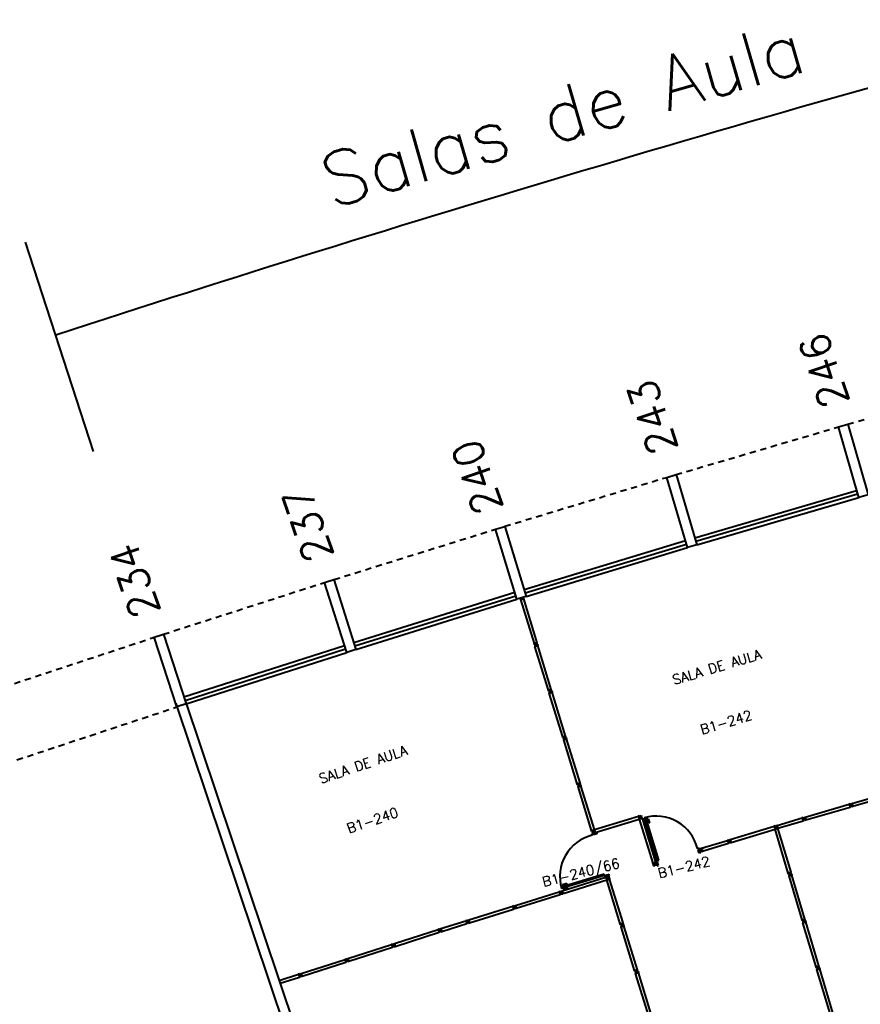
# Model space of a CAD drawing. Header units: millimetres. Extents: x 2958 to 3256, y 1036 to 1150.
# Drawn here: x 2976.34 to 2993.54, y 1112.24 to 1132.39 of the extents above; entities that cross this region are included whole.
import ezdxf

# ---------------------------------------------------------------- set-up
doc = ezdxf.new("R2010")
doc.units = ezdxf.units.MM
doc.linetypes.add('HIDDEN2', pattern=[0.1875, 0.125, -0.0625])
for name, color, linetype in [('ALV', 2, 'Continuous'), ('DIV', 2, 'Continuous'), ('ESQ', 1, 'Continuous'), ('ESTR', 3, 'Continuous'), ('NOPILAR1', 2, 'Continuous'), ('PROJ', 1, 'HIDDEN2'), ('TEXTO', 2, 'Continuous'), ('TEXTO-ENDEREÇO', 2, 'Continuous'), ('USO1', 2, 'Continuous')]:
    doc.layers.add(name, color=color, linetype=linetype)
doc.styles.add('1', font='romans.shx')
doc.styles.add('NOPILAR', font='simplex.shx', dxfattribs={"height": 0.6})
doc.styles.add('UNB-100', font='simplex.shx', dxfattribs={"height": 0.2})
doc.styles.add('UNB-100-1', font='simplex.shx', dxfattribs={"height": 0.2})

# ---------------------------------------------------------------- blocks, each defined once
blk = doc.blocks.new('PILAR-SLC')
blk.add_lwpolyline([(0.2, 0), (0.2, -1.5), (0, -1.5), (0, 0)], close=True)
blk = doc.blocks.new('DIVMT-SLC')
for p, q in [((-0.03, 0.03), (-0.03, 0.006)), ((-0.008, 0.03), (-0.03, 0.03)), ((-0.0185, 0.006), (-0.03, 0.006)), ((-0.0185, -0.006), (-0.0185, 0.006)), ((-0.008, 0.03), (-0.008, 0.02)), ((-0.008, 0.02), (0.008, 0.02)), ((-0.0051, 0), (0.0051, 0)), ((0.0051, 0), (-0.0051, 0)), ((-0.0051, 0), (0.0051, 0)), ((0, -0.0051), (0, 0.0051)), ((0, 0.0051), (0, -0.0051)), ((0.008, 0.03), (0.008, 0.02)), ((0.008, 0.03), (0.03, 0.03)), ((0.0205, 0.006), (0.03, 0.006)), ((0.0205, -0.006), (0.0205, 0.006)), ((0.0205, 0.006), (0.0205, -0.006)), ((0.0205, 0.006), (0.03, 0.006)), ((0.97, 0.03), (0.03, 0.03)), ((0.03, 0.006), (0.03, 0.03)), ((0.03, -0.03), (0.03, 0.03)), ((0.03, -0.005), (0.03, 0.005)), ((0.97, -0.03), (0.97, 0.03)), ((0.97, 0.03), (0.97, 0.009)), ((0.97, 0.009), (0.97, 0.027)), ((0.9795, 0.006), (0.97, 0.006)), ((0.97, -0.005), (0.97, 0.005)), ((0.9795, 0.006), (0.9795, -0.006)), ((1.0051, 0), (0.9949, 0)), ((1, 0.0051), (1, -0.0051)), ((-0.0185, -0.006), (-0.03, -0.006)), ((-0.03, -0.03), (-0.03, -0.006)), ((-0.008, -0.03), (-0.03, -0.03)), ((-0.008, -0.03), (-0.008, -0.02)), ((-0.008, -0.02), (0.008, -0.02)), ((0.008, -0.03), (0.008, -0.02)), ((0.008, -0.03), (0.03, -0.03)), ((0.0205, -0.006), (0.03, -0.006)), ((0.0205, -0.006), (0.03, -0.006)), ((0.03, -0.006), (0.03, -0.03)), ((0.97, -0.03), (0.03, -0.03)), ((0.9795, -0.006), (0.97, -0.006)), ((0.97, -0.009), (0.97, -0.027))]:
    blk.add_line(p, q)
blk = doc.blocks.new('DIV-SLC')
for p, q in [((-0.0051, 0), (0.0051, 0)), ((0, -0.0051), (0, 0.0051)), ((0.0205, 0.006), (0.03, 0.006)), ((0.0205, -0.006), (0.0205, 0.006)), ((0.03, 0.03), (0.97, 0.03)), ((0.03, 0.03), (0.03, -0.03)), ((0.03, 0.009), (0.03, 0.027)), ((0.03, 0.005), (0.03, -0.005)), ((0.97, 0.03), (0.97, -0.03)), ((0.9795, 0.006), (0.97, 0.006)), ((0.97, 0.005), (0.97, -0.005)), ((0.9795, -0.006), (0.9795, 0.006)), ((1.0051, 0), (0.9949, 0)), ((0.9949, 0), (1.0051, 0)), ((1, -0.0051), (1, 0.0051)), ((0.0205, -0.006), (0.03, -0.006)), ((0.03, -0.03), (0.03, -0.009)), ((0.03, -0.009), (0.03, -0.027)), ((0.03, -0.03), (0.97, -0.03)), ((0.9795, -0.006), (0.97, -0.006))]:
    blk.add_line(p, q)
blk = doc.blocks.new('MTINI-SLC')
for p, q in [((-0.03, 0.008), (-0.03, 0.03)), ((0.03, 0.03), (-0.03, 0.03)), ((-0.03, 0.008), (-0.02, 0.008)), ((-0.009, 0.03), (-0.027, 0.03)), ((-0.02, 0.008), (-0.02, 0)), ((-0.001, 0), (-0.02, 0)), ((-0.006, 0.02), (-0.006, 0.03)), ((-0.006, 0.023), (-0.006, 0.027)), ((-0.006, 0.02), (0.006, 0.02)), ((0.005, 0.03), (-0.005, 0.03)), ((0.005, 0), (-0.005, 0)), ((0.004, 0.02), (-0.004, 0.02)), ((0.02, 0), (-0.001, 0)), ((0, -0.005), (0, 0.005)), ((0.006, 0.02), (0.006, 0.03)), ((0.006, 0.023), (0.006, 0.027)), ((0.009, 0.03), (0.027, 0.03)), ((0.03, 0.008), (0.02, 0.008)), ((0.02, 0), (0.02, 0.008)), ((0.03, 0.008), (0.03, 0.03))]:
    blk.add_line(p, q)
blk = doc.blocks.new('PDV2E-SLC')
at = {"layer": 'DIV', "color": 1}
for p, q in [((0.023, 0.925), (0.063, 0.925)), ((0.023, 0.925), (0.023, 0.835)), ((0.033, 0.835), (0.023, 0.835)), ((0.033, 0.915), (0.063, 0.915)), ((0.033, 0.915), (0.033, 0.835)), ((0.138, 0.925), (0.097, 0.925)), ((0.128, 0.915), (0.097, 0.915)), ((0.128, 0.915), (0.128, 0.835)), ((0.128, 0.835), (0.137, 0.835)), ((0.138, 0.925), (0.138, 0.835))]:
    blk.add_line(p, q, dxfattribs=at)
at = {"layer": 'DIV'}
for p, q in [((0.065, 0.05), (0.065, 0.965)), ((0.095, 0.965), (0.065, 0.965)), ((0.095, 0.05), (0.095, 0.965)), ((0.049, 0.05), (0.029, 0.05)), ((0.029, 0.05), (0.029, 0.035)), ((0.029, 0.035), (0.029, -0.035)), ((0.049, 0.02), (0.049, 0.05)), ((0.049, 0.02), (0.059, 0.02)), ((0.059, -0.05), (0.059, 0.02)), ((0.065, 0.05), (0.095, 0.05)), ((0.928, -0.05), (0.928, 0.02)), ((0.938, 0.02), (0.928, 0.02)), ((0.938, 0.05), (0.958, 0.05)), ((0.938, 0.02), (0.938, 0.05)), ((0.958, 0.05), (0.958, 0.035)), ((0.958, 0.035), (0.958, -0.035)), ((0.029, -0.035), (0.029, -0.05)), ((0.029, -0.05), (0.059, -0.05)), ((0.958, -0.05), (0.928, -0.05)), ((0.958, -0.035), (0.958, -0.05))]:
    blk.add_line(p, q, dxfattribs=at)
at = {"layer": 'DIV', "color": 1}
blk.add_arc((0.062, 0.1), 0.865, 356.6786, 90, dxfattribs=at)
blk = doc.blocks.new('MTT-SLC')
for p, q in [((-0.008, 0.03), (-0.03, 0.03)), ((-0.03, 0.03), (-0.03, 0.006)), ((-0.0185, 0.006), (-0.03, 0.006)), ((-0.0185, -0.006), (-0.0185, 0.006)), ((-0.008, 0.03), (-0.008, 0.02)), ((-0.008, 0.02), (0.008, 0.02)), ((-0.0051, 0), (0.0051, 0)), ((0, -0.0051), (0, 0.0051)), ((0.008, 0.03), (0.03, 0.03)), ((0.008, 0.03), (0.008, 0.02)), ((0.0205, -0.006), (0.0205, 0.006)), ((0.0205, 0.006), (0.03, 0.006)), ((0.03, 0.006), (0.03, 0.03)), ((-0.03, -0.03), (-0.03, -0.006)), ((-0.0185, -0.006), (-0.03, -0.006)), ((-0.008, -0.03), (-0.03, -0.03)), ((-0.008, -0.02), (0.008, -0.02)), ((-0.008, -0.03), (-0.008, -0.02)), ((0.008, -0.03), (0.008, -0.02)), ((0.008, -0.03), (0.03, -0.03)), ((0.0205, -0.006), (0.03, -0.006)), ((0.03, -0.006), (0.03, -0.03))]:
    blk.add_line(p, q)

msp = doc.modelspace()

# ---------------------------------------------------------------- linework, layer by layer
at = {"layer": 'ALV'}
for p, q in [((2979.537, 1118.399), (2982.786, 1108.729)), ((2979.727, 1118.462), (2982.975, 1108.792))]:
    msp.add_line(p, q, dxfattribs=at)
at = {"layer": 'DIV'}
for p, q in [((2989.022, 1116.096), (2989.001, 1116.089)), ((2989.008, 1116.066), (2989.001, 1116.089)), ((2989.001, 1116.089), (2989.019, 1116.032)), ((2989.017, 1116.069), (2989.008, 1116.066)), ((2989.017, 1116.069), (2989.008, 1116.066)), ((2989.009, 1116.065), (2989.011, 1116.056)), ((2989.021, 1116.058), (2989.012, 1116.055)), ((2989.021, 1116.058), (2989.012, 1116.055)), ((2989.012, 1116.055), (2989.019, 1116.032)), ((2989.017, 1116.069), (2989.021, 1116.058)), ((2989.021, 1116.058), (2989.017, 1116.069)), ((2989.04, 1116.038), (2989.019, 1116.032)), ((2989.022, 1116.096), (2989.025, 1116.086)), ((2989.041, 1116.091), (2989.025, 1116.086)), ((2989.044, 1116.071), (2989.034, 1116.068)), ((2989.034, 1116.068), (2989.044, 1116.071)), ((2989.044, 1116.071), (2989.034, 1116.068)), ((2989.037, 1116.074), (2989.04, 1116.064)), ((2989.04, 1116.064), (2989.037, 1116.074)), ((2989.052, 1116.052), (2989.037, 1116.048)), ((2989.04, 1116.038), (2989.037, 1116.048)), ((2989.038, 1116.1), (2989.059, 1116.107)), ((2989.038, 1116.1), (2989.041, 1116.091)), ((2989.055, 1116.043), (2989.052, 1116.052)), ((2989.055, 1116.08), (2989.066, 1116.084)), ((2989.055, 1116.08), (2989.058, 1116.069)), ((2989.055, 1116.043), (2989.076, 1116.049)), ((2989.058, 1116.069), (2989.069, 1116.072)), ((2989.059, 1116.107), (2989.066, 1116.084)), ((2989.076, 1116.049), (2989.069, 1116.072)), ((2991.839, 1115.903), (2992.354, 1116.055)), ((2991.856, 1115.846), (2992.371, 1115.998)), ((2992.375, 1116.062), (2992.354, 1116.055)), ((2992.354, 1116.055), (2992.371, 1115.998)), ((2992.361, 1116.032), (2992.354, 1116.055)), ((2992.37, 1116.035), (2992.361, 1116.032)), ((2992.37, 1116.035), (2992.361, 1116.032)), ((2992.361, 1116.031), (2992.364, 1116.022)), ((2992.374, 1116.023), (2992.364, 1116.021)), ((2992.374, 1116.023), (2992.364, 1116.021)), ((2992.364, 1116.021), (2992.371, 1115.998)), ((2992.374, 1116.023), (2992.37, 1116.035)), ((2992.37, 1116.035), (2992.374, 1116.023)), ((2992.392, 1116.004), (2992.371, 1115.998)), ((2992.375, 1116.062), (2992.378, 1116.052)), ((2992.394, 1116.056), (2992.378, 1116.052)), ((2992.396, 1116.036), (2992.387, 1116.034)), ((2992.387, 1116.034), (2992.396, 1116.036)), ((2992.396, 1116.036), (2992.387, 1116.034)), ((2992.393, 1116.03), (2992.39, 1116.04)), ((2992.39, 1116.04), (2992.393, 1116.03)), ((2992.405, 1116.018), (2992.39, 1116.014)), ((2992.392, 1116.004), (2992.39, 1116.014)), ((2992.391, 1116.066), (2992.412, 1116.072)), ((2992.391, 1116.066), (2992.394, 1116.056)), ((2992.408, 1116.009), (2992.405, 1116.018)), ((2992.408, 1116.046), (2992.419, 1116.049)), ((2992.408, 1116.046), (2992.411, 1116.035)), ((2992.408, 1116.009), (2992.429, 1116.015)), ((2992.411, 1116.035), (2992.422, 1116.038)), ((2992.412, 1116.072), (2992.419, 1116.049)), ((2992.429, 1116.015), (2992.422, 1116.038)), ((2991.814, 1115.865), (2991.824, 1115.868)), ((2991.82, 1115.861), (2991.817, 1115.871)), ((2991.837, 1115.878), (2991.846, 1115.88)), ((2991.84, 1115.866), (2991.837, 1115.878)), ((2991.839, 1115.903), (2991.856, 1115.846)), ((2991.845, 1115.883), (2991.84, 1115.901)), ((2991.84, 1115.866), (2991.849, 1115.869)), ((2991.846, 1115.879), (2991.849, 1115.87)), ((2991.85, 1115.866), (2991.855, 1115.849)), ((2991.856, 1115.846), (2991.85, 1115.866)), ((2990.248, 1115.421), (2990.825, 1115.596)), ((2990.846, 1115.602), (2990.825, 1115.596)), ((2990.846, 1115.602), (2990.825, 1115.596)), ((2990.825, 1115.596), (2990.842, 1115.538)), ((2990.832, 1115.573), (2990.825, 1115.596)), ((2990.825, 1115.596), (2990.842, 1115.538)), ((2990.832, 1115.573), (2990.825, 1115.596)), ((2990.841, 1115.576), (2990.832, 1115.573)), ((2990.841, 1115.576), (2990.832, 1115.573)), ((2990.841, 1115.576), (2990.832, 1115.573)), ((2990.841, 1115.576), (2990.832, 1115.573)), ((2990.832, 1115.572), (2990.835, 1115.562)), ((2990.832, 1115.572), (2990.835, 1115.562)), ((2990.844, 1115.564), (2990.835, 1115.561)), ((2990.844, 1115.564), (2990.835, 1115.561)), ((2990.844, 1115.564), (2990.835, 1115.561)), ((2990.844, 1115.564), (2990.835, 1115.561)), ((2990.835, 1115.561), (2990.842, 1115.538)), ((2990.835, 1115.561), (2990.842, 1115.538)), ((2990.844, 1115.564), (2990.841, 1115.576)), ((2990.841, 1115.576), (2990.844, 1115.564)), ((2990.844, 1115.564), (2990.841, 1115.576)), ((2990.841, 1115.576), (2990.844, 1115.564)), ((2990.846, 1115.602), (2990.849, 1115.593)), ((2990.846, 1115.602), (2990.849, 1115.593)), ((2990.864, 1115.597), (2990.849, 1115.593)), ((2990.864, 1115.597), (2990.849, 1115.593)), ((2990.867, 1115.577), (2990.857, 1115.574)), ((2990.857, 1115.574), (2990.867, 1115.577)), ((2990.867, 1115.577), (2990.857, 1115.574)), ((2990.867, 1115.577), (2990.857, 1115.574)), ((2990.857, 1115.574), (2990.867, 1115.577)), ((2990.867, 1115.577), (2990.857, 1115.574)), ((2990.863, 1115.571), (2990.86, 1115.581)), ((2990.86, 1115.581), (2990.863, 1115.571)), ((2990.863, 1115.571), (2990.86, 1115.581)), ((2990.86, 1115.581), (2990.863, 1115.571)), ((2990.875, 1115.559), (2990.86, 1115.554)), ((2990.875, 1115.559), (2990.86, 1115.554)), ((2990.863, 1115.545), (2990.86, 1115.554)), ((2990.863, 1115.545), (2990.86, 1115.554)), ((2990.861, 1115.607), (2990.882, 1115.613)), ((2990.861, 1115.607), (2990.882, 1115.613)), ((2990.861, 1115.607), (2990.864, 1115.597)), ((2990.861, 1115.607), (2990.864, 1115.597)), ((2990.878, 1115.549), (2990.875, 1115.559)), ((2990.878, 1115.549), (2990.875, 1115.559)), ((2990.878, 1115.587), (2990.889, 1115.59)), ((2990.878, 1115.587), (2990.889, 1115.59)), ((2990.878, 1115.587), (2990.881, 1115.575)), ((2990.878, 1115.587), (2990.881, 1115.575)), ((2990.878, 1115.549), (2990.899, 1115.556)), ((2990.878, 1115.549), (2990.899, 1115.556)), ((2990.881, 1115.575), (2990.892, 1115.579)), ((2990.881, 1115.575), (2990.892, 1115.579)), ((2990.882, 1115.613), (2990.889, 1115.59)), ((2990.882, 1115.613), (2990.889, 1115.59)), ((2990.899, 1115.556), (2990.892, 1115.579)), ((2990.899, 1115.556), (2990.892, 1115.579)), ((2990.269, 1115.427), (2990.248, 1115.421)), ((2990.255, 1115.398), (2990.248, 1115.421)), ((2990.248, 1115.421), (2990.266, 1115.364)), ((2990.264, 1115.401), (2990.255, 1115.398)), ((2990.264, 1115.401), (2990.255, 1115.398)), ((2990.256, 1115.397), (2990.258, 1115.388)), ((2990.268, 1115.389), (2990.259, 1115.387)), ((2990.268, 1115.389), (2990.259, 1115.387)), ((2990.259, 1115.387), (2990.266, 1115.364)), ((2990.264, 1115.401), (2990.268, 1115.389)), ((2990.268, 1115.389), (2990.264, 1115.401)), ((2990.266, 1115.364), (2990.842, 1115.538)), ((2990.287, 1115.37), (2990.266, 1115.364)), ((2990.269, 1115.427), (2990.272, 1115.418)), ((2990.288, 1115.422), (2990.272, 1115.418)), ((2990.291, 1115.402), (2990.281, 1115.4)), ((2990.281, 1115.4), (2990.291, 1115.402)), ((2990.291, 1115.402), (2990.281, 1115.4)), ((2990.284, 1115.406), (2990.287, 1115.396)), ((2990.287, 1115.396), (2990.284, 1115.406)), ((2990.299, 1115.384), (2990.284, 1115.38)), ((2990.287, 1115.37), (2990.284, 1115.38)), ((2990.285, 1115.432), (2990.306, 1115.438)), ((2990.285, 1115.432), (2990.288, 1115.422)), ((2990.302, 1115.375), (2990.299, 1115.384)), ((2990.302, 1115.412), (2990.313, 1115.415)), ((2990.302, 1115.412), (2990.305, 1115.401)), ((2990.302, 1115.375), (2990.323, 1115.381)), ((2990.305, 1115.401), (2990.316, 1115.404)), ((2990.306, 1115.438), (2990.313, 1115.415)), ((2990.323, 1115.381), (2990.316, 1115.404)), ((2990.863, 1115.545), (2990.842, 1115.538)), ((2990.863, 1115.545), (2990.842, 1115.538)), ((2984.962, 1113.792), (2985.474, 1113.952)), ((2985.495, 1113.959), (2985.474, 1113.952)), ((2985.474, 1113.952), (2985.492, 1113.895)), ((2985.481, 1113.929), (2985.474, 1113.952)), ((2985.495, 1113.959), (2985.498, 1113.949)), ((2985.513, 1113.954), (2985.498, 1113.949)), ((2985.51, 1113.964), (2985.531, 1113.97)), ((2985.51, 1113.964), (2985.513, 1113.954)), ((2985.527, 1113.944), (2985.538, 1113.947)), ((2985.527, 1113.944), (2985.531, 1113.933)), ((2985.531, 1113.97), (2985.538, 1113.947)), ((2984.937, 1113.753), (2984.947, 1113.756)), ((2984.943, 1113.749), (2984.94, 1113.759)), ((2984.96, 1113.766), (2984.969, 1113.769)), ((2984.963, 1113.755), (2984.96, 1113.766)), ((2984.962, 1113.792), (2984.98, 1113.734)), ((2984.968, 1113.772), (2984.962, 1113.789)), ((2984.963, 1113.755), (2984.972, 1113.757)), ((2984.969, 1113.768), (2984.972, 1113.758)), ((2984.973, 1113.755), (2984.979, 1113.737)), ((2984.98, 1113.734), (2984.973, 1113.755)), ((2984.98, 1113.734), (2985.492, 1113.895)), ((2985.49, 1113.932), (2985.481, 1113.929)), ((2985.49, 1113.932), (2985.481, 1113.929)), ((2985.481, 1113.928), (2985.484, 1113.919)), ((2985.494, 1113.921), (2985.485, 1113.918)), ((2985.494, 1113.921), (2985.485, 1113.918)), ((2985.485, 1113.918), (2985.492, 1113.895)), ((2985.494, 1113.921), (2985.49, 1113.932)), ((2985.49, 1113.932), (2985.494, 1113.921)), ((2985.513, 1113.902), (2985.492, 1113.895)), ((2985.516, 1113.934), (2985.507, 1113.931)), ((2985.507, 1113.931), (2985.516, 1113.934)), ((2985.516, 1113.934), (2985.507, 1113.931)), ((2985.513, 1113.928), (2985.51, 1113.938)), ((2985.51, 1113.938), (2985.513, 1113.928)), ((2985.525, 1113.916), (2985.51, 1113.911)), ((2985.513, 1113.902), (2985.51, 1113.911)), ((2985.528, 1113.906), (2985.525, 1113.916)), ((2985.528, 1113.906), (2985.549, 1113.913)), ((2985.531, 1113.933), (2985.542, 1113.936)), ((2985.549, 1113.913), (2985.542, 1113.936)), ((2981.653, 1112.73), (2982.048, 1112.857)), ((2981.672, 1112.673), (2982.066, 1112.8)), ((2982.068, 1112.864), (2982.048, 1112.857)), ((2982.048, 1112.857), (2982.066, 1112.8)), ((2982.055, 1112.834), (2982.048, 1112.857)), ((2982.064, 1112.837), (2982.055, 1112.834)), ((2982.064, 1112.837), (2982.055, 1112.834)), ((2982.055, 1112.833), (2982.058, 1112.824)), ((2982.068, 1112.826), (2982.059, 1112.823)), ((2982.068, 1112.826), (2982.059, 1112.823)), ((2982.059, 1112.823), (2982.066, 1112.8)), ((2982.068, 1112.826), (2982.064, 1112.837)), ((2982.064, 1112.837), (2982.068, 1112.826)), ((2982.087, 1112.807), (2982.066, 1112.8)), ((2982.068, 1112.864), (2982.072, 1112.854)), ((2982.087, 1112.859), (2982.072, 1112.854)), ((2982.09, 1112.839), (2982.08, 1112.836)), ((2982.08, 1112.836), (2982.09, 1112.839)), ((2982.09, 1112.839), (2982.08, 1112.836)), ((2982.084, 1112.869), (2982.105, 1112.875)), ((2982.084, 1112.869), (2982.087, 1112.859)), ((2982.087, 1112.833), (2982.084, 1112.843)), ((2982.084, 1112.843), (2982.087, 1112.833)), ((2982.099, 1112.821), (2982.084, 1112.816)), ((2982.087, 1112.807), (2982.084, 1112.816)), ((2982.102, 1112.812), (2982.099, 1112.821)), ((2982.101, 1112.849), (2982.112, 1112.853)), ((2982.101, 1112.849), (2982.105, 1112.838)), ((2982.102, 1112.812), (2982.123, 1112.818)), ((2982.105, 1112.875), (2982.112, 1112.853)), ((2982.105, 1112.838), (2982.116, 1112.841)), ((2982.123, 1112.818), (2982.116, 1112.841))]:
    msp.add_line(p, q, dxfattribs=at)
at = {"layer": 'ESQ'}
for p, q in [((2990.157, 1121.788), (2993.466, 1122.758)), ((2990.178, 1121.716), (2993.487, 1122.687)), ((2990.2, 1121.644), (2993.508, 1122.615)), ((2986.664, 1120.733), (2989.964, 1121.731)), ((2986.686, 1120.661), (2989.986, 1121.659)), ((2986.707, 1120.589), (2990.008, 1121.587)), ((2983.18, 1119.647), (2986.472, 1120.673)), ((2983.202, 1119.575), (2986.494, 1120.602)), ((2983.224, 1119.504), (2986.516, 1120.53)), ((2979.705, 1118.532), (2982.988, 1119.586)), ((2979.728, 1118.461), (2983.011, 1119.515)), ((2979.751, 1118.389), (2983.034, 1119.444))]:
    msp.add_line(p, q, dxfattribs=at)
at = {"layer": 'PROJ'}
for p, q in [((2993.285, 1124.111), (2996.614, 1125.057)), ((2989.771, 1123.082), (2993.092, 1124.056)), ((2986.267, 1122.023), (2989.58, 1123.025)), ((2982.772, 1120.934), (2986.076, 1121.964)), ((2979.286, 1119.815), (2982.581, 1120.874)), ((2975.81, 1118.667), (2979.096, 1119.753)), ((2976.287, 1117.245), (2979.561, 1118.327))]:
    msp.add_line(p, q, dxfattribs=at)
at = {"layer": 'USO1', "color": 2}
msp.add_line((2977.857, 1123.557), (2976.462, 1127.836), dxfattribs=at)
msp.add_arc((3113.231, 708.122), 439.436, 105.09767, 108.04878, dxfattribs=at)

# ---------------------------------------------------------------- block references
at = {"layer": 'DIV'}
for name, p, rotation in [('DIV-SLC', (2986.612, 1120.56), 287.1305078450202), ('MTINI-SLC', (2986.612, 1120.56), 196.5961470582504), ('DIVMT-SLC', (2986.906, 1119.604), 287.0647251417456), ('DIVMT-SLC', (2987.199, 1118.648), 287.1353564707239), ('DIVMT-SLC', (2987.493, 1117.692), 287.1487554920759), ('DIVMT-SLC', (2987.788, 1116.736), 287.0688622331303), ('DIVMT-SLC', (2994.311, 1116.596), 196.2593388605778), ('PDV2E-SLC', (2989.34, 1115.114), 16.89453096962027), ('DIVMT-SLC', (2993.351, 1116.316), 196.2893841671149), ('DIV-SLC', (2988.081, 1115.78), 16.78907785076354), ('PDV2E-SLC', (2988.374, 1114.83), 106.8945309696011), ('MTT-SLC', (2988.082, 1115.781), 287.0521712783804), ('DIVMT-SLC', (2991.819, 1115.866), 196.8795675717867), ('DIVMT-SLC', (2991.819, 1115.866), 286.5480744171708), ('DIVMT-SLC', (2988.376, 1114.825), 197.3673675717867), ('DIVMT-SLC', (2988.376, 1114.825), 287.0358744171708), ('DIVMT-SLC', (2992.103, 1114.907), 286.6563093652509), ('DIVMT-SLC', (2987.421, 1114.526), 197.2349388605778), ('DIVMT-SLC', (2986.467, 1114.229), 197.2649841671149), ('DIVMT-SLC', (2992.389, 1113.949), 286.5998233025546), ('DIVMT-SLC', (2984.942, 1113.754), 197.8551675717868), ('DIVMT-SLC', (2988.668, 1113.868), 287.1441093652509), ('DIVMT-SLC', (2983.99, 1113.448), 197.7227388605778), ('DIVMT-SLC', (2983.038, 1113.143), 197.7527841671149), ('DIVMT-SLC', (2988.963, 1112.913), 287.0876233025546), ('DIVMT-SLC', (2992.674, 1112.991), 286.6635824361736)]:
    msp.add_blockref(name, p, dxfattribs=dict(at, rotation=rotation))
at = {"layer": 'DIV', "xscale": -1, "rotation": 287.06886223315}
msp.add_blockref('DIVMT-SLC', (2989.332, 1115.113), dxfattribs=at)
at = {"layer": 'ESTR'}
for p, rotation in [((2993.093, 1124.056), 16.09756097560975), ((2989.58, 1123.025), 16.58536585365854), ((2986.076, 1121.964), 17.07317073170732), ((2982.581, 1120.874), 17.5609756097561), ((2979.096, 1119.753), 18.04878048780487)]:
    msp.add_blockref('PILAR-SLC', p, dxfattribs=dict(at, rotation=rotation))

# ---------------------------------------------------------------- texts
at = {"layer": 'NOPILAR1', "style": 'NOPILAR'}
for s, rotation, p in [('246', 108.2563, (2993.323, 1124.567)), ('246', 108.2563, (2993.323, 1124.567)), ('243', 108.2563, (2989.813, 1123.612)), ('243', 108.2563, (2989.813, 1123.612)), ('240', 109.1434, (2986.238, 1122.397)), ('240', 109.1434, (2986.238, 1122.397)), ('237', 109.1434, (2982.773, 1121.423)), ('237', 109.1434, (2982.773, 1121.423)), ('234', 109.1434, (2979.228, 1120.278)), ('234', 109.1434, (2979.228, 1120.278))]:
    msp.add_text(s, height=0.6, rotation=rotation, dxfattribs=at).set_placement(p)
at = {"layer": 'TEXTO', "style": 'UNB-100'}
for s, rotation, p in [('SALA DE AULA', 16.8167, (2989.733, 1118.777)), ('B1-242', 16.8167, (2990.303, 1117.761)), ('SALA DE AULA', 18.7804, (2982.507, 1116.753)), ('B1-240', 18.7804, (2983.078, 1115.738))]:
    msp.add_text(s, height=0.2, rotation=rotation, dxfattribs=at).set_placement(p)
at = {"layer": 'TEXTO-ENDEREÇO', "style": 'UNB-100-1'}
for s, rotation, p in [('B1-240/66', 14.2127, (2987.064, 1114.644)), ('B1-242', 14.0866, (2989.429, 1114.819))]:
    msp.add_text(s, height=0.2, rotation=rotation, dxfattribs=at).set_placement(p)
at = {"layer": 'USO1', "color": 2, "insert": (2987.454, 1130.467), "char_height": 1.1, "attachment_point": 5, "rotation": 16.0976, "style": '1'}
msp.add_mtext('\\A1;Salas de Aula', dxfattribs=at)

doc.saveas('drawing.dxf')
